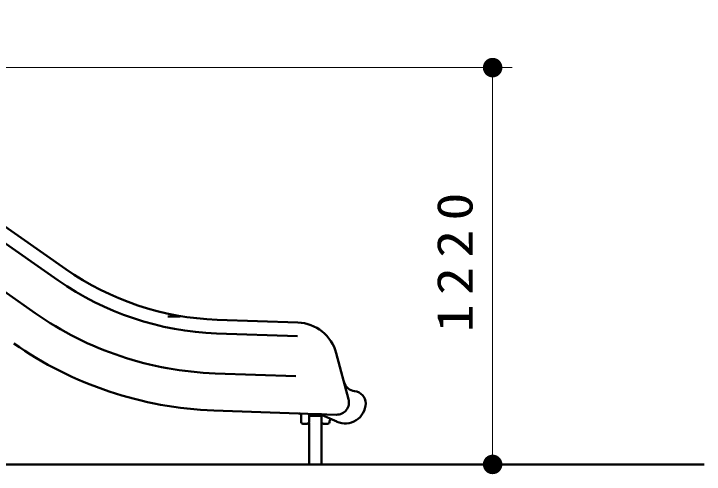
# Model space of a CAD drawing. Units: millimetres on the paper, scale 1:60. Extents: x -385 to 0, y -594 to 267.
# Drawn here: x -183.44 to -148.03, y -158.93 to -135.34 of the extents above; entities that cross this region are included whole.
import ezdxf

# ---------------------------------------------------------------- set-up
doc = ezdxf.new("R2010")
doc.units = ezdxf.units.MM
doc.linetypes.add('USER4', pattern=[8, 5, -3])
doc.layers.add('LY_1', color=7, linetype='Continuous', lineweight=13)
doc.styles.add('ＭＳ ゴシック', font='')
doc.styles.get('ＭＳ ゴシック').set_extended_font_data('MS Gothic')

# ---------------------------------------------------------------- blocks, each defined once
blk = doc.blocks.new('filled_dot')
at = {"color": 0, "linetype": 'Continuous', "lineweight": -2, "const_width": 1.25}
blk.add_lwpolyline([(-0.625, 0, 1), (0.625, 0, 1)], format="xyb", close=True, dxfattribs=at)

msp = doc.modelspace()

# ---------------------------------------------------------------- linework, layer by layer
at = {"layer": 'LY_1', "color": 140, "lineweight": 50}
for p, q in [((-180.77, -148.423), (-199.448, -135.344)), ((-181.171, -148.996), (-199.849, -135.917)), ((-182.347, -150.676), (-201.025, -137.597)), ((-175.544, -150.86), (-174.909, -150.86)), ((-168.871, -151.163), (-173.012, -151.019)), ((-168.895, -151.863), (-173.037, -151.718)), ((-166.9, -152.731), (-166.268, -155.088)), ((-168.967, -153.911), (-173.108, -153.767)), ((-166.902, -155.885), (-173.175, -155.666)), ((-168.708, -156.25), (-168.708, -155.916)), ((-167.659, -155.852), (-168.294, -155.852)), ((-168.294, -155.943), (-167.659, -155.943)), ((-168.292, -156.25), (-168.292, -155.836)), ((-166.87, -156.242), (-167.739, -155.863)), ((-167.658, -156.25), (-167.658, -155.898)), ((-168.392, -156.35), (-168.608, -156.35)), ((-168.294, -158.433), (-168.294, -156.295)), ((-167.659, -158.433), (-167.659, -156.295)), ((-167.558, -156.35), (-167.342, -156.35)), ((-167.242, -156.25), (-167.242, -156.211))]:
    msp.add_line(p, q, dxfattribs=at)
at = {"layer": 'LY_1'}
for p, q in [((-203.729, -138.1), (-157.881, -138.1)), ((-158.881, -158.433), (-158.881, -138.1))]:
    msp.add_line(p, q, dxfattribs=at)
at = {"layer": 'LY_1', "color": 140, "linetype": 'USER4', "lineweight": 25}
for p, q in [((-168.294, -156.295), (-168.294, -155.943)), ((-167.659, -156.295), (-167.659, -155.943))]:
    msp.add_line(p, q, dxfattribs=at)
at = {"layer": 'LY_1', "lineweight": 50}
msp.add_line((-342.109, -158.433), (-148.031, -158.433), dxfattribs=at)
at = {"layer": 'LY_1', "color": 140, "lineweight": 50}
for centre, radius, start, end in [((-172.51, -136.627), 14.4, 234.9991, 268), ((-172.51, -136.627), 15.1, 234.9991, 268), ((-172.51, -136.627), 17.15, 234.9991, 268), ((-168.944, -153.279), 2.117, 15, 88), ((-172.51, -136.627), 19.05, 234.9991, 268), ((-165.891, -154.049), 0.633, 195, 263.9149), ((-166.025, -155.309), 0.633, 0, 83.9149), ((-166.88, -155.252), 0.633, 268, 15), ((-166.446, -155.276), 1.055, 246.3316, 358.1971), ((-168.808, -155.916), 0.1, 0, 88), ((-167.779, -155.954), 0.1, 66.427, 88), ((-167.142, -156.211), 0.1, 103.2929, 180), ((-168.608, -156.25), 0.1, 180, 270), ((-168.392, -156.25), 0.1, 270, 0), ((-167.558, -156.25), 0.1, 180, 270), ((-167.342, -156.25), 0.1, 270, 0)]:
    msp.add_arc(centre, radius, start, end, dxfattribs=at)

# ---------------------------------------------------------------- block references
at = {"layer": 'LY_1', "xscale": 0.4, "yscale": 0.4}
for p, rotation in [((-158.881, -138.1), 270), ((-158.881, -158.433), 90)]:
    msp.add_blockref('filled_dot', p, dxfattribs=dict(at, rotation=rotation))

# ---------------------------------------------------------------- texts
at = {"layer": 'LY_1', "insert": (-159.881, -147.844), "char_height": 1.833, "attachment_point": 8, "rotation": 90, "style": 'ＭＳ ゴシック'}
msp.add_mtext('\\T1.33;\\W1.15;1220', dxfattribs=at)

doc.saveas('drawing.dxf')
